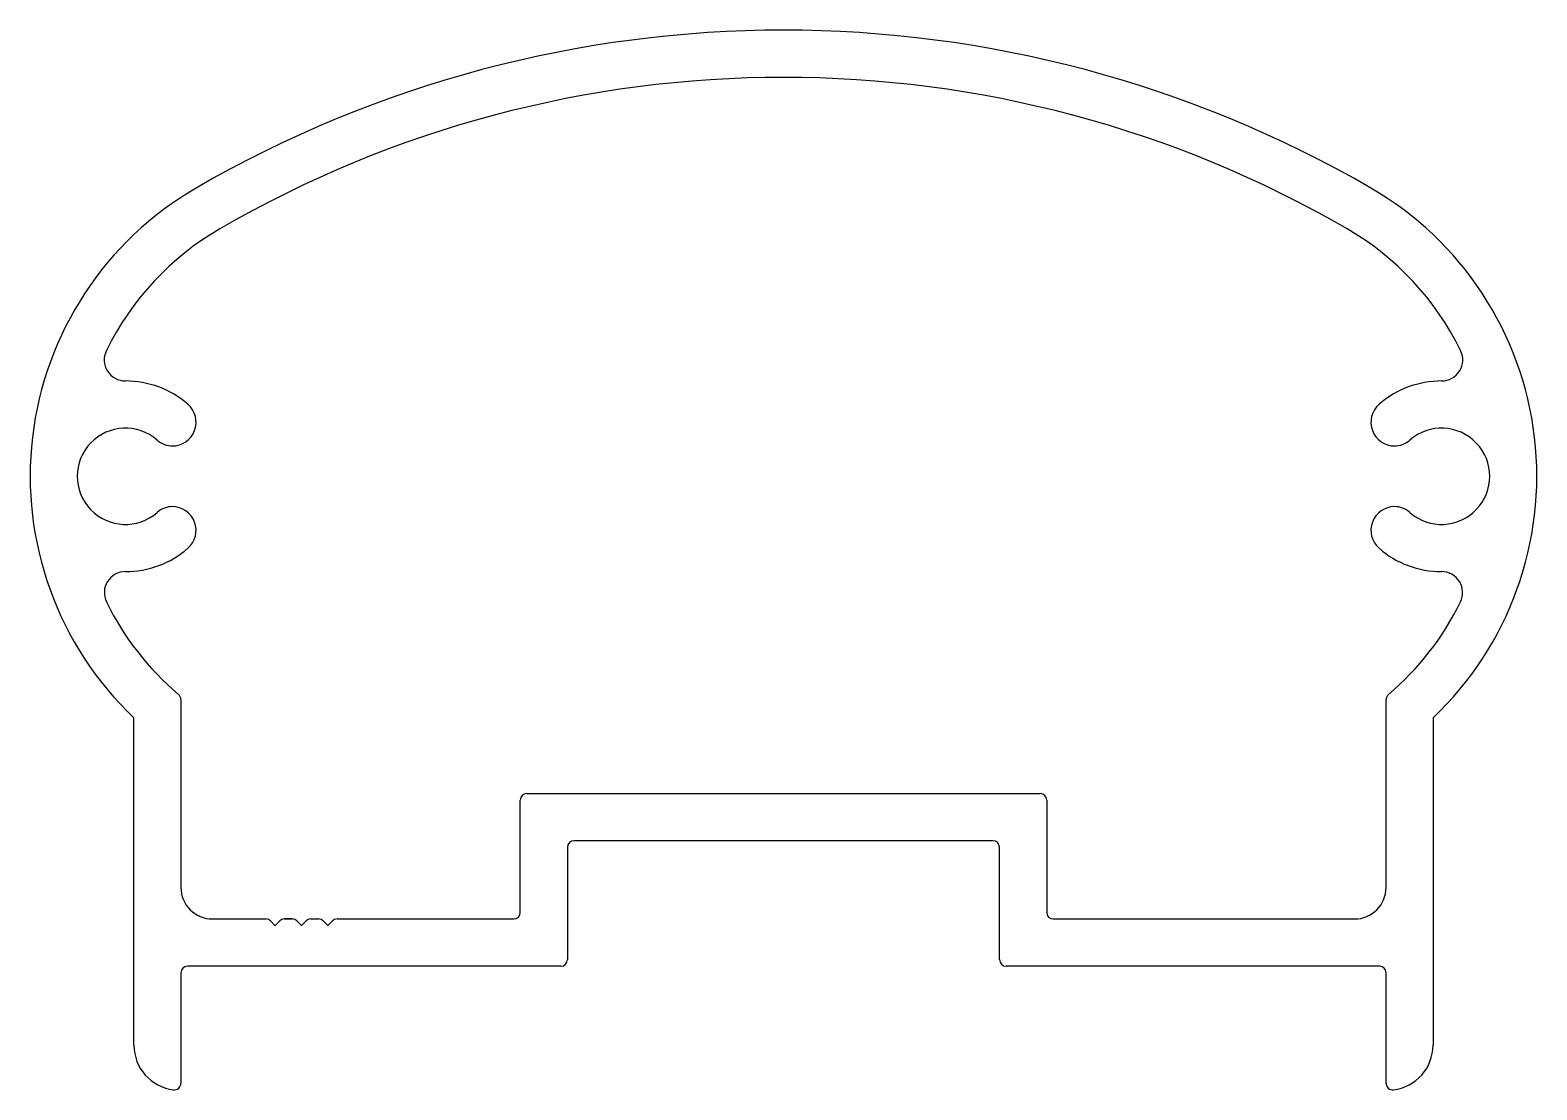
# Model space of a CAD drawing. Extents: x -28.1 to 29, y 0.4 to 40.6.
import ezdxf

# ---------------------------------------------------------------- set-up
doc = ezdxf.new("R2010")
doc.units = 0
doc.layers.add('1', color=4, linetype='CONTINUOUS')
doc.layers.add('5', color=6, linetype='CONTINUOUS')

msp = doc.modelspace()

# ---------------------------------------------------------------- linework, layer by layer
at = {"layer": '1', "color": 7}
for p, q in [((-24.182, 2.133), (-24.182, 14.552)), ((25.098, 14.552), (25.098, 2.133)), ((8.403, 9.893), (-7.487, 9.893)), ((-7.737, 9.643), (-7.737, 5.383)), ((8.653, 5.383), (8.653, 9.643)), ((-22.402, 4.883), (-22.402, 0.693)), ((-7.987, 5.133), (-22.152, 5.133)), ((23.068, 5.133), (8.903, 5.133)), ((23.318, 0.693), (23.318, 4.883))]:
    msp.add_line(p, q, dxfattribs=at)
for centre, radius, start, end in [((0.458, -3.817), 44.45, 59.9168, 120.0832), ((-15.492, 23.717), 12.63, 120.0832, 226.5245), ((16.408, 23.717), 12.63, 313.4755, 59.9168), ((-7.487, 9.643), 0.25, 90, 180), ((8.403, 9.643), 0.25, 0, 90), ((-7.987, 5.383), 0.25, 270, 0), ((8.903, 5.383), 0.25, 180, 270), ((-22.152, 4.883), 0.25, 90, 180), ((23.068, 4.883), 0.25, 0, 90), ((-22.482, 2.133), 1.7, 180, 263.2671), ((23.398, 2.133), 1.7, 276.7329, 360), ((-22.652, 0.693), 0.25, 263.2671, 360), ((23.568, 0.693), 0.25, 180, 276.7329)]:
    msp.add_arc(centre, radius, start, end, dxfattribs=at)
at = {"layer": '5', "color": 7}
for p, q in [((-22.727, 24.863), (-22.712, 24.863)), ((23.628, 24.863), (23.643, 24.863)), ((-22.712, 22.563), (-22.727, 22.563)), ((23.643, 22.563), (23.628, 22.563)), ((-22.402, 15.248), (-22.402, 8.123)), ((23.318, 8.123), (23.318, 15.248)), ((-9.527, 7.173), (-9.527, 11.433)), ((-9.277, 11.683), (10.193, 11.683)), ((10.443, 11.433), (10.443, 7.173)), ((-21.202, 6.923), (-19.181, 6.923)), ((-19.181, 6.923), (-19.181, 6.923)), ((-18.474, 6.923), (-18.181, 6.923)), ((-18.181, 6.923), (-18.474, 6.923)), ((-18.474, 6.923), (-18.181, 6.923)), ((-18.181, 6.923), (-18.474, 6.923)), ((-18.474, 6.923), (-18.181, 6.923)), ((-17.474, 6.923), (-17.181, 6.923)), ((-16.474, 6.923), (-9.777, 6.923)), ((10.693, 6.923), (22.118, 6.923)), ((-19.004, 6.85), (-18.833, 6.679)), ((-18.822, 6.679), (-18.651, 6.85)), ((-18.004, 6.85), (-17.833, 6.679)), ((-17.822, 6.679), (-17.651, 6.85)), ((-17.004, 6.85), (-16.833, 6.679)), ((-16.822, 6.679), (-16.651, 6.85))]:
    msp.add_line(p, q, dxfattribs=at)
for centre, radius, start, end in [((0.458, -3.817), 42.66, 59.9168, 120.0832), ((-15.492, 23.717), 10.84, 120.0832, 153.9368), ((16.408, 23.717), 10.84, 26.0632, 59.9168), ((-24.511, 28.128), 0.8, 153.9368, 270.0523), ((25.427, 28.128), 0.8, 269.9477, 26.0632), ((-24.507, 23.713), 3.615, 49.031, 90.0523), ((25.423, 23.713), 3.615, 89.9477, 130.969), ((-22.727, 25.763), 0.9, 270, 49.031), ((23.643, 25.763), 0.9, 130.969, 270), ((-24.507, 23.713), 1.825, 48.7894, 311.2106), ((25.423, 23.713), 1.825, 228.7894, 131.2106), ((-22.712, 25.763), 0.9, 228.7894, 270), ((23.628, 25.763), 0.9, 270, 311.2106), ((-22.712, 21.663), 0.9, 90, 131.2106), ((-22.727, 21.663), 0.9, 310.969, 90), ((23.643, 21.663), 0.9, 90, 229.031), ((23.628, 21.663), 0.9, 48.7894, 90), ((-24.507, 23.713), 3.615, 269.996, 310.969), ((25.423, 23.713), 3.615, 229.031, 270.004), ((-24.507, 19.298), 0.8, 89.996, 206.1115), ((25.423, 19.298), 0.8, 333.8885, 90.004), ((-15.492, 23.717), 10.84, 206.1115, 229.7873), ((16.408, 23.717), 10.84, 310.2127, 333.8885), ((-22.652, 15.248), 0.25, 360, 49.7873), ((23.568, 15.248), 0.25, 130.2127, 180), ((-9.277, 11.433), 0.25, 90, 180), ((10.193, 11.433), 0.25, 0, 90), ((-21.202, 8.123), 1.2, 180, 270), ((22.118, 8.123), 1.2, 270, 360), ((-19.181, 6.673), 0.25, 45, 90), ((-18.474, 6.673), 0.25, 90, 135), ((-18.181, 6.673), 0.25, 45, 90), ((-17.474, 6.673), 0.25, 90, 135), ((-17.181, 6.673), 0.25, 45, 90), ((-16.474, 6.673), 0.25, 90, 135), ((-9.777, 7.173), 0.25, 270, 0), ((10.693, 7.173), 0.25, 180, 270), ((-18.827, 6.685), 0.008, 225, 315), ((-17.827, 6.685), 0.008, 225, 315), ((-16.827, 6.685), 0.008, 225, 315)]:
    msp.add_arc(centre, radius, start, end, dxfattribs=at)

doc.saveas('drawing.dxf')
